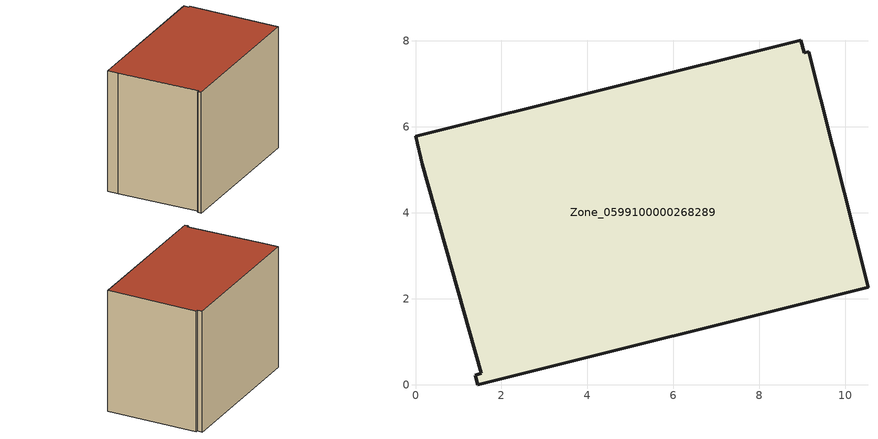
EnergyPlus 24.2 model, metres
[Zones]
Zone_0599100000268289
 floor ground (C_G): 9.16,7.75 10.53,2.27 1.45,0 1.4,0.22 1.53,0.27 0.16,5.13 0,5.78 8.97,8.01 9.05,7.72 z0
 wall outside (C_F): 1.45,0 10.53,2.27 9.16,7.75 9.05,7.72 8.97,8.01 0,5.78 0.16,5.13 1.53,0.27 1.4,0.22 1.45,0 z0:7.58
 roof outside (C_R): 10.53,2.27 9.16,7.75 9.05,7.72 8.97,8.01 0,5.78 0.16,5.13 1.53,0.27 1.4,0.22 1.45,0 z7.58
[BUILDING]
Pand.0599100000268289: North Axis=0; Terrain=City; Loads Convergence Tolerance Value=0.04; Temperature Convergence Tolerance Value=0.4; Solar Distribution=FullExterior; Maximum Number of Warmup Days=25; Minimum Number of Warmup Days=1
[Site:Location]
Rotterdam.The.Hague.AP_ZH_NLD Design_Conditions: Latitude=51.96; Longitude=4.45; Time Zone=1; Elevation=-4.5
[SITE:GROUNDTEMPERATURE:BUILDINGSURFACE]
18, 18, 18, 18, 18, 18, 18, 18, 18, 18, 18, 18
[MATERIAL] Thermal Absorptance=0.9; Solar Absorptance=0.7; Visible Absorptance=0.7
Name | Roughness | Thickness | Conductivity | Density | Specific Heat
G.TI.1965-1974 | MediumSmooth | 0.15 | 0.882353 | 540 | 1210
F.TI.1965-1974 | Rough | 0.3 | 0.697674 | 1920 | 840
R.TI.1965-1974 | MediumRough | 0.2 | 0.232558 | 1500 | 1000
[CONSTRUCTION]
C_G: G.TI.1965-1974
C_F: F.TI.1965-1974
C_R: R.TI.1965-1974
[ZONE]
Zone_0599100000268289: Type=1; Multiplier=1; Ceiling Height=Autocalculate; Volume=Autocalculate; Floor Area=autocalculate; Part of Total Floor Area=Yes
[ZONEINFILTRATION:DESIGNFLOWRATE]
Infil_Zone_0599100000268289: Zone or ZoneList or Space or SpaceList=Zone_0599100000268289; Schedule=AlwaysOn; Design Flow Rate Calculation Method=Flow/Area; Flow Rate per Floor Area=0.003; Constant Term Coefficient=1; Temperature Term Coefficient=0; Velocity Term Coefficient=0; Velocity Squared Term Coefficient=0
[HVACTEMPLATE:ZONE:IDEALLOADSAIRSYSTEM]
Zone_0599100000268289: Maximum Heating Supply Air Temperature=50; Minimum Cooling Supply Air Temperature=13; Maximum Heating Supply Air Humidity Ratio=0.0156; Minimum Cooling Supply Air Humidity Ratio=0.0077; Heating Limit=NoLimit; Cooling Limit=NoLimit; Dehumidification Control Type=ConstantSensibleHeatRatio; Cooling Sensible Heat Ratio=0.7; Dehumidification Setpoint=60; Humidification Control Type=None; Humidification Setpoint=30; Outdoor Air Method=None; Outdoor Air Flow Rate per Person=0.00944; Outdoor Air Flow Rate per Zone Floor Area=0; Outdoor Air Flow Rate per Zone=0; Demand Controlled Ventilation Type=None; Outdoor Air Economizer Type=NoEconomizer; Heat Recovery Type=None; Sensible Heat Recovery Effectiveness=0.7; Latent Heat Recovery Effectiveness=0.65
[ZONECONTROL:THERMOSTAT]
ThermostatControl_Zone_0599100000268289: Zone or ZoneList=Zone_0599100000268289; Control Type Schedule=DualSetpointControlType; Control 1=Thermostat_Zone_0599100000268289; Temperature Difference Between Cutout And Setpoint=0
[THERMOSTATSETPOINT:DUALSETPOINT]
Thermostat_Zone_0599100000268289: Heating Setpoint Temperature Schedule=HeatingSetpoint_Zone_0599100000268289; Cooling Setpoint Temperature Schedule=CoolingSetpoint_Zone_0599100000268289
[SCHEDULE:COMPACT]
HeatingSetpoint_Zone_0599100000268289: Through: 12/31, For: AllDays, Until: 24:00, 21
CoolingSetpoint_Zone_0599100000268289: Through: 12/31, For: AllDays, Until: 24:00, 24
DualSetpointControlType: Through: 12/31, For: AllDays, Until: 24:00, 4
AlwaysOn: Through: 12/31, For: AllDays, Until: 24:00, 1
